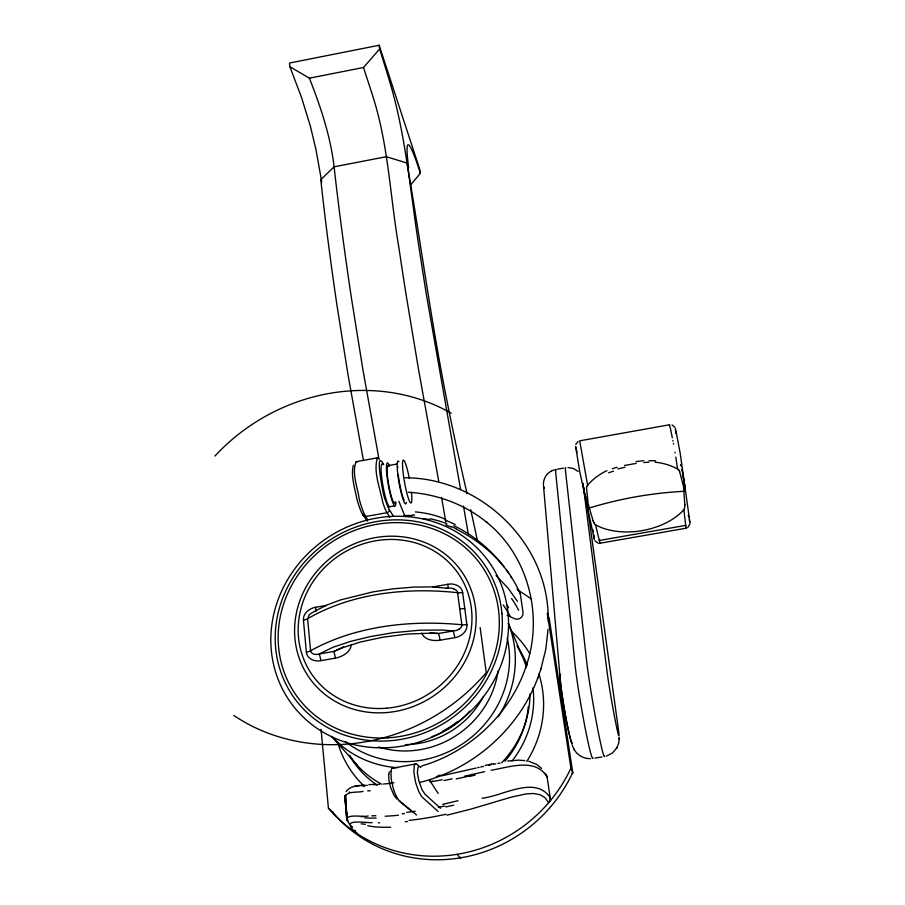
<?xml version="1.0" encoding="UTF-8"?>
<svg xmlns="http://www.w3.org/2000/svg" width="905" height="905" viewBox="0 0 905 905"><rect width="100%" height="100%" fill="white"/><g stroke="black" fill="none" stroke-linecap="round" stroke-linejoin="round"><path stroke-width="1.36" d="M616.972 747.541L618.692 743.197L619.235 738.785M619.235 738.401L619.235 737.518M619.224 739.238L619.246 737.96M684.814 504.832L683.501 486.562L679.666 471.799M690.04 523.746L687.766 527.57M548.057 629.326L545.828 649.179L540.839 669.248M683.852 509.583L686.047 528.226L599.925 543.226L599.947 542.615M684.712 506.031L684.531 507.32A18.27 12.331 -0.5 0 1 684.18 509.628M390.971 771.524L391.209 778.99L393.211 788.108A27.602 4.299 81.4 0 0 394.026 790.631L394.354 791.524M388.731 774.522L388.856 779.816L390.383 786.536A23.292 3.665 81.4 0 0 390.824 787.938L393.788 794.907L396.876 799.047M669.508 425.689L669.451 424.773L579.698 440.826L587.617 485.306L587.141 486.143M348.877 823.098C340.031 812.147 364.647 817.735 368.177 815.937M599.97 543.238L595.524 524.73M526.676 664.677C543.43 614.676 527.943 555.093 486.313 521.925L487.048 522.524C464.899 504.357 436.821 493.949 408.291 492.252M575.727 444.446L578.159 441.391M419.728 782.463C472.795 769.363 518.531 729.328 537.762 678.06M537.536 678.705L541.066 668.546M526.891 663.987C511.608 712.654 470.566 751.693 421.753 765.947M616.758 747.926L617.12 747.259M606.52 756.082L612.515 752.915L616.69 748.005M616.531 748.299L616.916 747.643M353.369 465.193C350.665 475.94 354.76 487.422 356.661 498.033A34.978 5.294 79.9 0 0 362.679 514.232M315.562 611.316L315.822 609.11A7.229 1.346 80.6 0 0 315.709 607.266L326.467 605.4M410.508 184.982L420.35 173.319L419.886 169.88L379.161 45.25L289.51 63.033L289.894 66.755L301.569 97.582L310.404 126.236L316.037 149.925L321.773 182.041M346.049 791.57C349.986 785.97 357.475 785.879 363.618 785.088M683.513 510.103L683.58 510.013A56.223 34.311 -9.9 0 1 596.022 525.081M446.878 815.201L471.188 809.025L511.472 797.079L526.325 793.889L533.396 793.504L539.968 794.692L544.833 797.543L548.702 802.656L550.568 800.427L547.186 777.338C536.145 757.146 508.655 767.451 491.11 770.234M289.894 66.755L309.397 78.181L363.482 67.49L379.648 48.972L379.161 45.25M392.08 768.288L415.746 763.933M320.777 179.71L334.092 166.814L386.322 156.712L407.069 163.07C421.3 246.171 432.352 330.133 449.389 412.872A212.358 17.749 79.6 0 0 457.738 452.658L467.082 493.791M407.691 168.726L408.664 167.821C402.714 122.401 414.648 155.026 420.35 173.319M343.549 646.679L342.509 647.448M342.395 647.528L334.115 651.385L319.284 653.964C316.286 654.96 311.128 654.666 310.585 650.74L307.61 618.692C352.102 592.99 407.148 587.187 457.625 592.696L461.822 624.755A6.29 2.07 -7.7 0 0 466.867 624.529C467.761 631.441 460.996 636.837 454.717 637.686L440.011 640.208C433.529 641.192 424.434 640.05 421.73 633.104M310.585 650.74C355.812 625.66 410.893 619.857 461.822 624.755M316.264 610.513L314.838 611.305M550.987 471.222C545.919 473.926 542.966 479.763 543.43 485.442M316.467 610.389L326.581 605.174L340.495 599.936L373.143 591.847L393.29 588.804L414.32 587.062L432.884 586.915L447.986 588.352L448.043 586.146A7.274 0.826 80.3 0 0 447.839 584.302C453.778 582.956 461.754 585.829 462.659 592.537L466.89 624.563M319.544 653.795L333.119 647.211L350.54 641.385L370.801 636.486L393.37 632.674L419.863 630.185L442.466 630.061L453.315 630.955L454.401 635.604A7.387 0.837 80.4 0 1 454.706 637.686M551.439 470.985L554.38 469.797M420.689 767.044L419.151 766.354L418.065 767.157L417.329 772.61L418.891 781.117L421.979 789.556L424.875 794.115L440.452 808.267M606.927 470.668L604.789 471.675A56.178 34.288 -9.9 0 0 587.605 485.306M314.454 611.429L309.408 614.461L307.61 618.692M612.368 468.677L617.199 467.252M482.139 798.187C502.241 796.355 535.16 774.906 550.161 797.644A6.278 6.154 -46.4 0 1 548.702 802.656M476.143 768.04L441.685 775.834M477.682 767.689L479.186 767.338M480.657 766.999L483.53 766.354M485.204 765.449L493.146 763.673M484.616 771.671L464.491 776.196M453.71 805.19L445.848 806.898M624.597 465.464L636.26 463.394M452.081 778.866L443.925 780.529M488.711 765.223L491.166 764.725M436.323 776.66L439.807 775.97M315.709 607.266C309.51 608.171 302.937 613.33 303.435 620.129L306.365 652.154C306.942 658.885 314.861 662.019 320.777 660.639L335.314 658.15C342.101 656.781 350.552 652.539 351.231 644.835M493.519 764.25L495.782 763.82M432.975 586.893L447.839 584.302M365.654 516.325A37.693 5.645 79.9 0 1 359.195 498.87C357.667 487.184 351.366 472.795 356.208 461.663L377.408 457.84L378.381 458.337M387.781 465.69L397.091 464.016M557.423 469.197L563.498 468.123M389.614 506.766L395.134 505.782M367.294 521.133L362.69 514.391A2.726 2.557 -33.8 0 0 365.677 516.495L386.967 512.716A2.738 2.557 -32.3 0 0 389.308 509.673A36.132 4.91 79.9 0 1 385.349 499.718C384.082 501.065 373.414 445.622 383.743 464.57M599.257 540.477L685.73 525.386M316.128 611.033L315.404 611.339M445.995 588.488L447.817 588.171M453.315 630.955L438.608 633.477L430.022 633.014M377.408 457.84C373.165 471.697 380.01 488.055 382.691 502.015A38.847 5.34 79.9 0 0 386.967 512.683L389.851 517.241M497.965 763.435L500.058 763.096M595.015 758.073L601.938 756.931M354.387 786.388L359.613 785.54M361.785 785.959L367.249 785.291M507.796 761.003L518.486 760.132L524.923 760.619M402.205 813.821L404.558 813.561M363.075 791.343C357.52 792.984 346.604 790.461 344.601 797.543L346.988 816.129M405.236 821.717L407.499 821.514M388.822 783.549L383.279 784.013M643.828 462.523L648.874 462.195M367.668 790.947L370.224 790.721M373.708 784.748L379.489 784.307M368.821 784.68L374.817 784.296M375.801 815.71L371.797 815.846M590.365 758.616C583.872 758.933 577.435 755.313 574.256 749.668M393.109 767.689L393.958 767.813A76.291 11.822 81.7 0 1 394.252 767.949M378.324 822.781L379.681 822.792M568.069 467.523L573.578 468.575L578.148 471.482M405.067 477.795C480.295 477.67 548.747 543.045 548.181 619.031M372.136 822.679C360.552 822.679 338.538 818.007 357.52 833.867A6.335 5.95 -54.9 0 1 355.054 830.202M412.284 514.968L414.637 515.092M655.118 462.217L657.064 462.398A56.234 34.322 -9.9 0 1 677.528 469.016L678.286 469.65M356.208 461.663L357.034 462.025M598.329 543.26L594.845 540.771M528.746 761.218L536.982 764.623L541.597 768.39M445.792 524.877L451.063 526.925M672.11 424.954L674.983 427.522M456.086 529.142C483.824 542.627 508.158 565.308 520.33 593.974A5.95 5.6 -22.2 0 0 518.18 590.433M453.79 525.669C473.519 535.149 490.781 549.539 504.119 566.858M518.441 590.558L519.956 591.451A146.621 139.359 -38.7 0 1 530.896 598.782M357.52 833.867L355.235 832.34M400.044 801.457L416.594 815.009M398.732 800.563L406.877 807.237M407.77 807.961L411.243 810.812M438.144 811.491L421.787 796.762L418.845 791.637L416.21 784.375A19.65 2.828 81.3 0 1 415.35 781.151L413.902 772.225L414.207 765.969A33.881 4.853 81.4 0 1 414.784 764.635M496.064 575.512L508.191 588.307L517.445 601.316M321.049 729.294L328.425 808.108L332.508 812.023A145.298 138.273 -39.1 0 0 460.068 857.906A145.309 138.273 -39.1 0 0 572.741 772.508L549.278 618.828L547.299 613.228L570.919 768.175L572.763 772.519M352.577 827.193L351.163 825.722M357.271 765.313L331.683 736.353A106.338 99.788 -36 0 0 397.702 767.712M349.375 823.708L349.93 824.353M457.127 854.331L460.068 857.883A6.369 0.803 81.4 0 0 460.509 857.25M378.675 458.677L379.161 459.333M506.529 570.116L508.701 573.272M365.677 516.495L367.204 518.746M319.284 653.964L320.528 658.557A7.342 1.38 81 0 1 320.777 660.639M429.728 780.427L438.133 793.391M507.004 605.038L508.689 607.696M686.001 528.226L685.685 527.163M389.308 509.673L393.573 516.472M510.658 576.315L511.563 577.797M572.028 744.826L574.008 749.227M573.793 748.876L574.471 750.03M594.144 522.875L593.556 521.755A63.904 41.494 -7.5 0 1 593.092 520.952M345.823 800.767L344.601 797.543M669.508 424.739L670.65 429.558M593.16 520.929L588.159 503.881L586.61 488.61A38.112 21.46 -10.9 0 1 586.621 487.591A19.028 10.622 -12.9 0 1 586.723 486.177M508.259 623.228L522.23 656.001M398.845 501.28L405.202 516.732M517.174 588.85L517.683 590.117M309.397 78.181C320.619 106.745 330.529 136.191 334.092 166.814A500.465 52.264 79.7 0 0 351.434 298.084L363.029 370.439L378.833 458.258M363.482 67.49L371.898 93.249A161.52 17.534 78.9 0 1 372.837 96.349C388.562 145.298 390.157 197.132 398.867 247.472A485.634 39.65 79.7 0 0 405.847 293.186L418.517 369.41L438.687 481.098M379.648 48.972L388.313 76.936A183.048 17.987 79 0 1 389.32 80.421C406.209 135.784 410.406 193.772 419.547 250.651A470.838 34.65 79.7 0 0 426.402 294.657L460.577 489.447M684.655 487.444L685.017 488.598L684.825 486.189M684.61 487.229L685.051 488.576L682.845 474.277M576.055 448.099L575.671 446.674L579.539 470.634L594.336 539.323L594.246 538.056M586.621 503.497L587.266 505.816L587.107 503.995M470.691 509.696L472.41 517.456A339.149 36.585 80.6 0 1 476.302 535.489L477.195 539.674M680.933 464.491L681.114 465.374M684.271 485.77L683.671 482.874M576.225 448.891L577.005 452.557M681.046 465.023L681.25 465.996M676.182 432.036L675.39 428.8L675.481 430.226M689.191 519.493L689.949 522.626L680.198 453.292L676.25 432.375M586.451 502.705L585.264 496.698M683.739 483.202L683.954 484.254M688.286 515.035L688.671 516.925M670.752 430.067L672.313 437.782M681.929 469.378L682.63 473.066M672.969 441.086L672.834 440.384M585.501 497.954L587.232 505.816L587.074 503.723M681.974 469.593L682.189 470.713M673.524 444.016L673.388 443.292M585.354 497.139L584.8 494.153M585.105 495.827L584.573 492.908M363.471 460.634L348.108 375.315L337.113 306.252A485.08 54.323 79.7 0 1 320.811 179.79M682.868 474.401L684.712 485.385M584.358 491.698L584.619 493.135M584.381 491.811L583.725 488.021M463.507 506.155L468.292 534.029M441.583 497.479L445.803 521.823M583.94 489.3L583.521 486.8M675.085 452.851L674.972 452.149M585.92 496.449L586.01 497.026M583.329 485.612L582.978 483.406M592.967 529.764L593.273 531.665M593.714 534.516L594.133 537.231M586.519 500.013L586.836 502.026M583.035 483.756L583.193 484.809M675.786 457.104L677.528 469.016M586.542 500.261L586.734 501.404M586.621 500.759L586.881 502.377M586.757 501.687L586.881 502.524M519.956 591.451L523.045 612.527A5.973 5.645 -22.9 0 1 514.3 618.635A148.115 141.474 -42.9 0 0 507.128 615.343M675.605 431.119L675.956 433.608M587.119 504.243L618.036 726.715A35.442 1.12 80.1 0 1 615.717 722.869A35.442 1.12 80.1 0 1 607.153 672.404L583.046 483.96M480.148 627.538L486.245 672.641A188.828 172.108 -32.6 0 1 233.784 715.436M347.328 818.787L347.667 821.435L347.373 818.742M347.09 816.05L344.929 795.834L346.796 819.591L345.495 795.088L346.706 818.833M447.817 588.182A13.27 12.308 13.8 0 1 453.744 588.68M458.971 629.337A13.326 12.602 17 0 1 453.303 630.83M462.636 592.504A6.245 2.161 -7.6 0 1 457.568 592.73M453.665 588.997A5.441 5.091 11.8 0 1 457.873 592.628M464.74 608.454A6.267 2.115 -7.6 0 1 459.661 608.692M310.653 650.752A6.29 2.025 -5.9 0 1 306.343 652.12M307.677 618.703A6.233 2.115 -5.8 0 1 303.413 620.095M462.07 624.778A5.475 5.17 13 0 1 458.869 629.111M440.011 640.208A7.387 0.894 80.5 0 0 439.717 638.127L438.608 633.477L430.904 633.172L407.578 634.043L382.691 637.233L360.19 642.086L341.389 648.116L333.832 651.464L335.054 656.068A7.353 1.324 80.9 0 1 335.314 658.139M544.358 488.214A12.975 0.634 79.9 0 0 543.713 488.168L560.297 680.3A35.363 2.025 80.3 0 0 566.428 720.776A35.363 2.025 80.3 0 0 572.401 743.503M604.631 755.924A53.293 2.195 80.2 0 1 596.621 723.548A53.293 2.195 80.2 0 1 586.598 660.808L565.512 471.007A27.795 0.984 79.9 0 1 565.772 468.462M556.1 470.193A27.784 1.131 79.9 0 0 555.727 472.749L574.822 662.799A53.271 2.545 80.2 0 0 584.607 725.222A53.271 2.545 80.2 0 0 592.99 757.949M572.424 742.654A34.899 2.002 80.3 0 1 564.596 710.583A34.899 2.002 80.3 0 1 560.636 674.451M469.763 710.979A85.896 80.477 -35.7 0 1 431.957 736.693M457.297 721.771A85.998 80.556 -35.6 0 1 442.568 731.24M508.44 623.624A106.338 99.788 -36 0 1 498.146 716.828M507.207 637.878A101.224 94.957 -35.9 0 1 460.905 744.928A101.224 94.957 -35.9 0 1 345.167 741.365M518.418 648.319A100.161 94.844 -37.7 0 1 526.427 667.596M530.013 694.067A100.161 94.844 -37.7 0 1 501.664 762.791M381.695 784.228A100.161 94.844 -37.7 0 1 349.217 755.064M483.428 696.454A85.409 80.093 -35.8 0 1 405.35 744.623M498.089 670.899A90.568 84.957 -35.9 0 1 378.709 746.998M528.294 706.748A95.557 90.602 -38.1 0 1 504.877 761.297M516.913 645.966A100.161 94.991 -38.1 0 1 527.298 665.22M532.988 687.766A100.161 94.991 -38.1 0 1 512.015 761.06M377.204 785.201A100.161 94.991 -38.1 0 1 349.737 755.901M511.472 631.373A106.937 101.552 -38.5 0 1 529.753 653.625M538.916 673.976A106.937 101.552 -38.5 0 1 541.597 684.259L542.514 689.519A106.937 101.552 -38.5 0 1 526.767 761.478M364.5 786.422A106.937 101.552 -38.5 0 1 337.441 741.5M214.938 456.018A188.828 172.108 -32.6 0 1 451.143 413.178M570.919 768.175A146.621 139.359 -38.7 0 1 328.425 808.108M547.604 617.153A145.309 138.273 -39.1 0 1 549.233 618.816M511.574 598.454A310.766 64.753 31.4 0 1 518.61 610.23M503.259 604.981A316.931 63.882 31.8 0 1 510.16 616.441M544.686 773.289A6.233 6.109 -40.4 0 1 547.186 777.338M422.827 518.52A73.825 48.949 -2.4 0 1 429.603 519.662M430.113 518.769A83.158 53.135 -1.7 0 1 446.934 523.712M451.448 526.62A102.865 58.497 1.7 0 1 456.482 528.871M403.811 515.635A66.314 47.456 -2.6 0 1 412.216 515.556M415.305 511.902A77.366 53.7 -1.6 0 1 445.724 519.346M445.147 520.137A95.681 57.682 1.9 0 1 455.249 524.583M458.043 800.699A86.032 3.563 -13 0 1 442.613 804.409M444.728 806.027A72.343 10.125 -10.7 0 1 438.393 807.294M415.157 811.242A72.343 10.125 -10.7 0 1 406.798 812.373M398.494 815.247A78.237 9.627 -9.7 0 1 385.191 816.253M376.175 818.03A88.124 8.665 -8.7 0 1 364.749 817.882M363.867 816.615A109.2 3.835 -4.6 0 1 360.903 816.627M349.296 792.056A112.039 2.5 -2.9 0 1 349.375 791.852M432.975 781.23A88.543 0.69 -5.7 0 1 429.434 781.581M442.285 779.748A72.683 7.002 -9.9 0 1 431.923 781.626M470.442 775.766A79.878 5.351 -10.8 0 1 456.256 778.911M469.333 776.456A111.134 3.563 -14.2 0 1 475.125 775.11M362.226 785.167A105.67 3.009 -1.7 0 1 364.161 784.929M393.98 782.735A84.923 1.437 -5.6 0 1 390.236 783.04M440.362 775.166A61.235 6.731 -10 0 1 438.201 775.574M445.984 814.251A70.398 13.417 -11.1 0 1 409.162 820.383M390.745 827.227A82.185 13.971 -9.9 0 1 367.803 825.677M365.416 824.251A102.955 7.297 -4.7 0 1 361.185 823.822M333.47 812.305A6.324 1.72 -24.2 0 1 332.418 812.068M572.786 773.04A6.335 1.324 12 0 1 571.937 773.402M549.369 619.111A6.086 1.957 -26.7 0 1 547.944 621.034M390.089 506.461A21.743 2.964 79.9 0 1 382.713 484.401A21.743 2.964 79.9 0 1 383.041 464.65M411.413 492.218A21.765 2.704 79.9 0 1 407.714 496.178A21.765 2.704 79.9 0 1 402.578 462.274A21.765 2.704 79.9 0 1 409.298 478.281M395.202 501.856A19.028 2.534 79.9 0 1 388.833 485.487A19.028 2.534 79.9 0 1 388.698 466.279M404.139 500.216A19.039 2.421 79.9 0 1 398.211 474.492M397.736 467.67A19.039 2.421 79.9 0 1 397.759 466.595M395.949 502.343A21.754 2.896 79.9 0 1 391.514 498.7A21.754 2.896 79.9 0 1 386.548 470.804A21.754 2.896 79.9 0 1 389.489 465.985M406.356 502.456A21.765 2.772 79.9 0 1 399.241 483.723A21.765 2.772 79.9 0 1 398.924 461.788M608.669 472.84A42.58 22.704 -13.4 0 1 613.601 471.132M617.821 468.971A105.659 74.73 -10.1 0 1 625.038 467.24M636.045 461.618A105.512 78.283 -9.5 0 1 643.794 460.736M649.021 460.769A41.279 25.838 -8.4 0 1 655.616 460.803M595.23 524.877A17.919 12.127 -19.3 0 1 594.076 522.898M589.087 508.078A348.855 308.209 -5.7 0 1 684.157 491.291M684.915 504.809A57.275 36.958 -15.3 0 1 684.825 506.019M679.123 470.634A35.838 20.136 -9.6 0 1 679.723 471.788M678.671 469.537A19.141 10.6 -6.9 0 1 679.293 470.6M388.698 774.397A26.686 4.208 81.5 0 1 389.569 771.931M390.937 771.388A29.56 4.616 81.5 0 1 392.091 768.402M399.999 801.038A62.128 9.616 81.2 0 1 394.365 791.762M414.739 764.42A66.02 9.412 81.5 0 1 418.823 766.388M420.35 766.863A2.896 2.738 -41.6 0 1 420.882 767.033M507.445 608.499L506.449 602.628A121.553 112.967 -34.5 0 0 313.594 548.373A121.553 112.967 -34.5 0 0 346.751 742.632A121.553 112.967 -34.5 0 0 507.445 608.499M501.97 613.76L501.325 608.092A116.157 107.91 -34.5 0 0 320.834 546.575A116.157 107.91 -34.5 0 0 342.135 734.215A116.157 107.91 -34.5 0 0 501.97 613.76M387.363 737.858A113.091 105.071 -34.5 0 0 485.182 571.315A113.091 105.071 -34.5 0 0 293.661 581.802A113.091 105.071 -34.5 0 0 387.363 737.858M386.639 708.208A88.894 82.445 -34.3 0 0 459.536 575.444A88.894 82.445 -34.3 0 0 309.046 588.318A88.894 82.445 -34.3 0 0 386.639 708.208M387.091 712.518A92.864 86.145 -34.3 0 0 463.122 573.747A92.864 86.145 -34.3 0 0 305.89 587.334A92.864 86.145 -34.3 0 0 387.091 712.518"/></g></svg>
